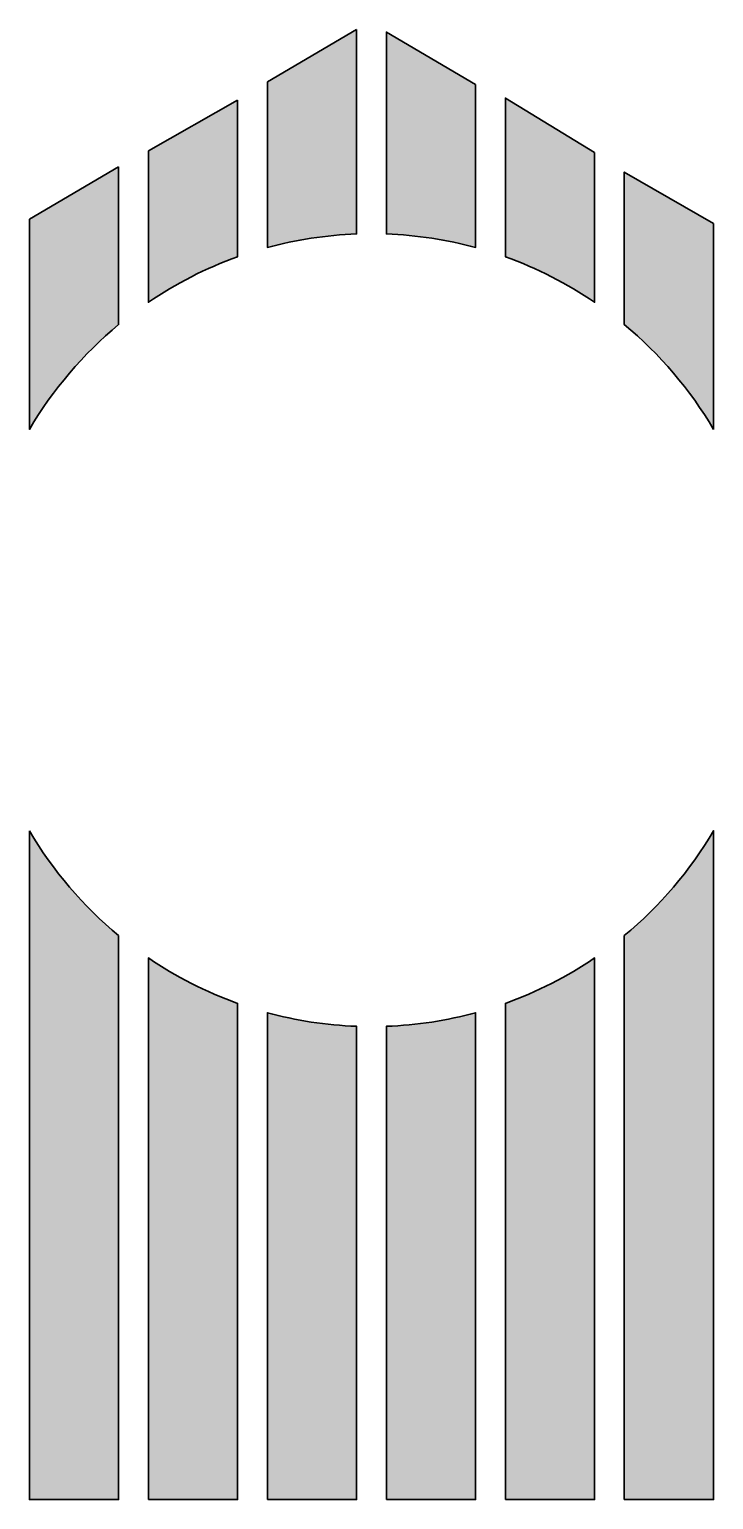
# Model space of a CAD drawing. Header units: inches. Extents: x -141 to 194, y -101 to 70.
# Drawn here: x -8.87 to 4.93, y -57.21 to -27.55 of the extents above; entities that cross this region are included whole.
import ezdxf

# ---------------------------------------------------------------- set-up
doc = ezdxf.new("R2010")
doc.units = ezdxf.units.IN
doc.header["$MEASUREMENT"] = 0
doc.layers.add('Layer 1', color=7, linetype='Continuous')

# ---------------------------------------------------------------- blocks, each defined once
blk = doc.blocks.new('block 19')
at = {"layer": 'Layer 1', "true_color": 0xc4c9ba}
h = blk.add_hatch(color=9, dxfattribs=at)
h.dxf.hatch_style = 2
edge = h.paths.add_edge_path()
edge.add_spline(control_points=[(-2.27, -27.547), (-2.27, -27.547), (-4.07, -28.608), (-4.07, -28.608), (-4.07, -28.608), (-4.07, -31.947), (-4.07, -31.947), (-3.493, -31.791), (-2.89, -31.697), (-2.27, -31.675), (-2.27, -31.675), (-2.27, -27.547), (-2.27, -27.547)], knot_values=[0, 0, 0, 0, 1, 1, 1, 2, 2, 2, 3, 3, 3, 4, 4, 4, 4], degree=3, periodic=1)
h = blk.add_hatch(color=9, dxfattribs=at)
h.dxf.hatch_style = 2
edge = h.paths.add_edge_path()
edge.add_spline(control_points=[(0.13, -28.659), (0.13, -28.659), (-1.67, -27.6), (-1.67, -27.6), (-1.67, -27.6), (-1.67, -31.675), (-1.67, -31.675), (-1.049, -31.697), (-0.446, -31.791), (0.13, -31.947), (0.13, -31.947), (0.13, -28.659), (0.13, -28.659)], knot_values=[0, 0, 0, 0, 1, 1, 1, 2, 2, 2, 3, 3, 3, 4, 4, 4, 4], degree=3, periodic=1)
h = blk.add_hatch(color=9, dxfattribs=at)
h.dxf.hatch_style = 2
edge = h.paths.add_edge_path()
edge.add_spline(control_points=[(-4.67, -28.977), (-4.67, -28.977), (-6.47, -29.998), (-6.47, -29.998), (-6.47, -29.998), (-6.47, -33.053), (-6.47, -33.053), (-5.916, -32.676), (-5.312, -32.366), (-4.67, -32.136), (-4.67, -32.136), (-4.67, -28.977), (-4.67, -28.977)], knot_values=[0, 0, 0, 0, 1, 1, 1, 2, 2, 2, 3, 3, 3, 4, 4, 4, 4], degree=3, periodic=1)
h = blk.add_hatch(color=9, dxfattribs=at)
h.dxf.hatch_style = 2
edge = h.paths.add_edge_path()
edge.add_spline(control_points=[(2.53, -30.031), (2.53, -30.031), (0.73, -28.933), (0.73, -28.933), (0.73, -28.933), (0.73, -32.136), (0.73, -32.136), (1.372, -32.366), (1.976, -32.676), (2.53, -33.053), (2.53, -33.053), (2.53, -30.031), (2.53, -30.031)], knot_values=[0, 0, 0, 0, 1, 1, 1, 2, 2, 2, 3, 3, 3, 4, 4, 4, 4], degree=3, periodic=1)
h = blk.add_hatch(color=9, dxfattribs=at)
h.dxf.hatch_style = 2
edge = h.paths.add_edge_path()
edge.add_spline(control_points=[(-7.07, -30.322), (-7.07, -30.322), (-8.87, -31.378), (-8.87, -31.378), (-8.87, -31.378), (-8.87, -35.618), (-8.87, -35.618), (-8.396, -34.813), (-7.785, -34.098), (-7.07, -33.505), (-7.07, -33.505), (-7.07, -30.322), (-7.07, -30.322)], knot_values=[0, 0, 0, 0, 1, 1, 1, 2, 2, 2, 3, 3, 3, 4, 4, 4, 4], degree=3, periodic=1)
h = blk.add_hatch(color=9, dxfattribs=at)
h.dxf.hatch_style = 2
edge = h.paths.add_edge_path()
edge.add_spline(control_points=[(4.93, -35.618), (4.93, -35.618), (4.93, -31.464), (4.93, -31.464), (4.93, -31.464), (3.13, -30.427), (3.13, -30.427), (3.13, -30.427), (3.13, -33.505), (3.13, -33.505), (3.846, -34.098), (4.456, -34.813), (4.93, -35.618)], knot_values=[0, 0, 0, 0, 1, 1, 1, 2, 2, 2, 3, 3, 3, 4, 4, 4, 4], degree=3, periodic=1)
h = blk.add_hatch(color=9, dxfattribs=at)
h.dxf.hatch_style = 2
edge = h.paths.add_edge_path()
edge.add_spline(control_points=[(-8.87, -43.718), (-8.87, -43.718), (-8.87, -57.213), (-8.87, -57.213), (-8.87, -57.213), (-7.07, -57.213), (-7.07, -57.213), (-7.07, -57.213), (-7.07, -45.832), (-7.07, -45.832), (-7.785, -45.239), (-8.396, -44.524), (-8.87, -43.718)], knot_values=[0, 0, 0, 0, 1, 1, 1, 2, 2, 2, 3, 3, 3, 4, 4, 4, 4], degree=3, periodic=1)
h = blk.add_hatch(color=9, dxfattribs=at)
h.dxf.hatch_style = 2
edge = h.paths.add_edge_path()
edge.add_spline(control_points=[(3.13, -57.212), (3.13, -57.212), (4.93, -57.212), (4.93, -57.212), (4.93, -57.212), (4.93, -43.718), (4.93, -43.718), (4.456, -44.524), (3.846, -45.239), (3.13, -45.832), (3.13, -45.832), (3.13, -57.212), (3.13, -57.212)], knot_values=[0, 0, 0, 0, 1, 1, 1, 2, 2, 2, 3, 3, 3, 4, 4, 4, 4], degree=3, periodic=1)
h = blk.add_hatch(color=9, dxfattribs=at)
h.dxf.hatch_style = 2
edge = h.paths.add_edge_path()
edge.add_spline(control_points=[(-6.47, -57.212), (-6.47, -57.212), (-4.67, -57.212), (-4.67, -57.212), (-4.67, -57.212), (-4.67, -47.201), (-4.67, -47.201), (-5.312, -46.971), (-5.916, -46.661), (-6.47, -46.283), (-6.47, -46.283), (-6.47, -57.212), (-6.47, -57.212)], knot_values=[0, 0, 0, 0, 1, 1, 1, 2, 2, 2, 3, 3, 3, 4, 4, 4, 4], degree=3, periodic=1)
h = blk.add_hatch(color=9, dxfattribs=at)
h.dxf.hatch_style = 2
edge = h.paths.add_edge_path()
edge.add_spline(control_points=[(0.73, -57.212), (0.73, -57.212), (2.53, -57.212), (2.53, -57.212), (2.53, -57.212), (2.53, -46.283), (2.53, -46.283), (1.976, -46.661), (1.372, -46.971), (0.73, -47.201), (0.73, -47.201), (0.73, -57.212), (0.73, -57.212)], knot_values=[0, 0, 0, 0, 1, 1, 1, 2, 2, 2, 3, 3, 3, 4, 4, 4, 4], degree=3, periodic=1)
h = blk.add_hatch(color=9, dxfattribs=at)
h.dxf.hatch_style = 2
edge = h.paths.add_edge_path()
edge.add_spline(control_points=[(-4.07, -57.212), (-4.07, -57.212), (-2.27, -57.212), (-2.27, -57.212), (-2.27, -57.212), (-2.27, -47.662), (-2.27, -47.662), (-2.89, -47.639), (-3.493, -47.546), (-4.07, -47.389), (-4.07, -47.389), (-4.07, -57.212), (-4.07, -57.212)], knot_values=[0, 0, 0, 0, 1, 1, 1, 2, 2, 2, 3, 3, 3, 4, 4, 4, 4], degree=3, periodic=1)
h = blk.add_hatch(color=9, dxfattribs=at)
h.dxf.hatch_style = 2
edge = h.paths.add_edge_path()
edge.add_spline(control_points=[(-1.67, -57.212), (-1.67, -57.212), (0.13, -57.212), (0.13, -57.212), (0.13, -57.212), (0.13, -47.389), (0.13, -47.389), (-0.446, -47.546), (-1.049, -47.639), (-1.67, -47.662), (-1.67, -47.662), (-1.67, -57.212), (-1.67, -57.212)], knot_values=[0, 0, 0, 0, 1, 1, 1, 2, 2, 2, 3, 3, 3, 4, 4, 4, 4], degree=3, periodic=1)
at = {"layer": 'Layer 1', "color": 7, "lineweight": 30, "true_color": 0xffffff}
for points in [[(-2.27, -27.547), (-2.27, -27.547), (-4.07, -28.608), (-4.07, -28.608), (-4.07, -28.608), (-4.07, -31.947), (-4.07, -31.947), (-3.493, -31.791), (-2.89, -31.697), (-2.27, -31.675), (-2.27, -31.675), (-2.27, -27.547), (-2.27, -27.547)], [(0.13, -28.659), (0.13, -28.659), (-1.67, -27.6), (-1.67, -27.6), (-1.67, -27.6), (-1.67, -31.675), (-1.67, -31.675), (-1.049, -31.697), (-0.446, -31.791), (0.13, -31.947), (0.13, -31.947), (0.13, -28.659), (0.13, -28.659)], [(-4.67, -28.977), (-4.67, -28.977), (-6.47, -29.998), (-6.47, -29.998), (-6.47, -29.998), (-6.47, -33.053), (-6.47, -33.053), (-5.916, -32.676), (-5.312, -32.366), (-4.67, -32.136), (-4.67, -32.136), (-4.67, -28.977), (-4.67, -28.977)], [(2.53, -30.031), (2.53, -30.031), (0.73, -28.933), (0.73, -28.933), (0.73, -28.933), (0.73, -32.136), (0.73, -32.136), (1.372, -32.366), (1.976, -32.676), (2.53, -33.053), (2.53, -33.053), (2.53, -30.031), (2.53, -30.031)], [(-7.07, -30.322), (-7.07, -30.322), (-8.87, -31.378), (-8.87, -31.378), (-8.87, -31.378), (-8.87, -35.618), (-8.87, -35.618), (-8.396, -34.813), (-7.785, -34.098), (-7.07, -33.505), (-7.07, -33.505), (-7.07, -30.322), (-7.07, -30.322)], [(4.93, -35.618), (4.93, -35.618), (4.93, -31.464), (4.93, -31.464), (4.93, -31.464), (3.13, -30.427), (3.13, -30.427), (3.13, -30.427), (3.13, -33.505), (3.13, -33.505), (3.846, -34.098), (4.456, -34.813), (4.93, -35.618)], [(-8.87, -43.718), (-8.87, -43.718), (-8.87, -57.213), (-8.87, -57.213), (-8.87, -57.213), (-7.07, -57.213), (-7.07, -57.213), (-7.07, -57.213), (-7.07, -45.832), (-7.07, -45.832), (-7.785, -45.239), (-8.396, -44.524), (-8.87, -43.718)], [(3.13, -57.212), (3.13, -57.212), (4.93, -57.212), (4.93, -57.212), (4.93, -57.212), (4.93, -43.718), (4.93, -43.718), (4.456, -44.524), (3.846, -45.239), (3.13, -45.832), (3.13, -45.832), (3.13, -57.212), (3.13, -57.212)], [(-6.47, -57.212), (-6.47, -57.212), (-4.67, -57.212), (-4.67, -57.212), (-4.67, -57.212), (-4.67, -47.201), (-4.67, -47.201), (-5.312, -46.971), (-5.916, -46.661), (-6.47, -46.283), (-6.47, -46.283), (-6.47, -57.212), (-6.47, -57.212)], [(0.73, -57.212), (0.73, -57.212), (2.53, -57.212), (2.53, -57.212), (2.53, -57.212), (2.53, -46.283), (2.53, -46.283), (1.976, -46.661), (1.372, -46.971), (0.73, -47.201), (0.73, -47.201), (0.73, -57.212), (0.73, -57.212)], [(-4.07, -57.212), (-4.07, -57.212), (-2.27, -57.212), (-2.27, -57.212), (-2.27, -57.212), (-2.27, -47.662), (-2.27, -47.662), (-2.89, -47.639), (-3.493, -47.546), (-4.07, -47.389), (-4.07, -47.389), (-4.07, -57.212), (-4.07, -57.212)], [(-1.67, -57.212), (-1.67, -57.212), (0.13, -57.212), (0.13, -57.212), (0.13, -57.212), (0.13, -47.389), (0.13, -47.389), (-0.446, -47.546), (-1.049, -47.639), (-1.67, -47.662), (-1.67, -47.662), (-1.67, -57.212), (-1.67, -57.212)]]:
    blk.add_open_spline(points, degree=3, knots=[0, 0, 0, 0, 1, 1, 1, 2, 2, 2, 3, 3, 3, 4, 4, 4, 4], dxfattribs=at)

msp = doc.modelspace()

# ---------------------------------------------------------------- block references
at = {"layer": 'Layer 1'}
msp.add_blockref('block 19', (0, 0), dxfattribs=at)

doc.saveas('drawing.dxf')
